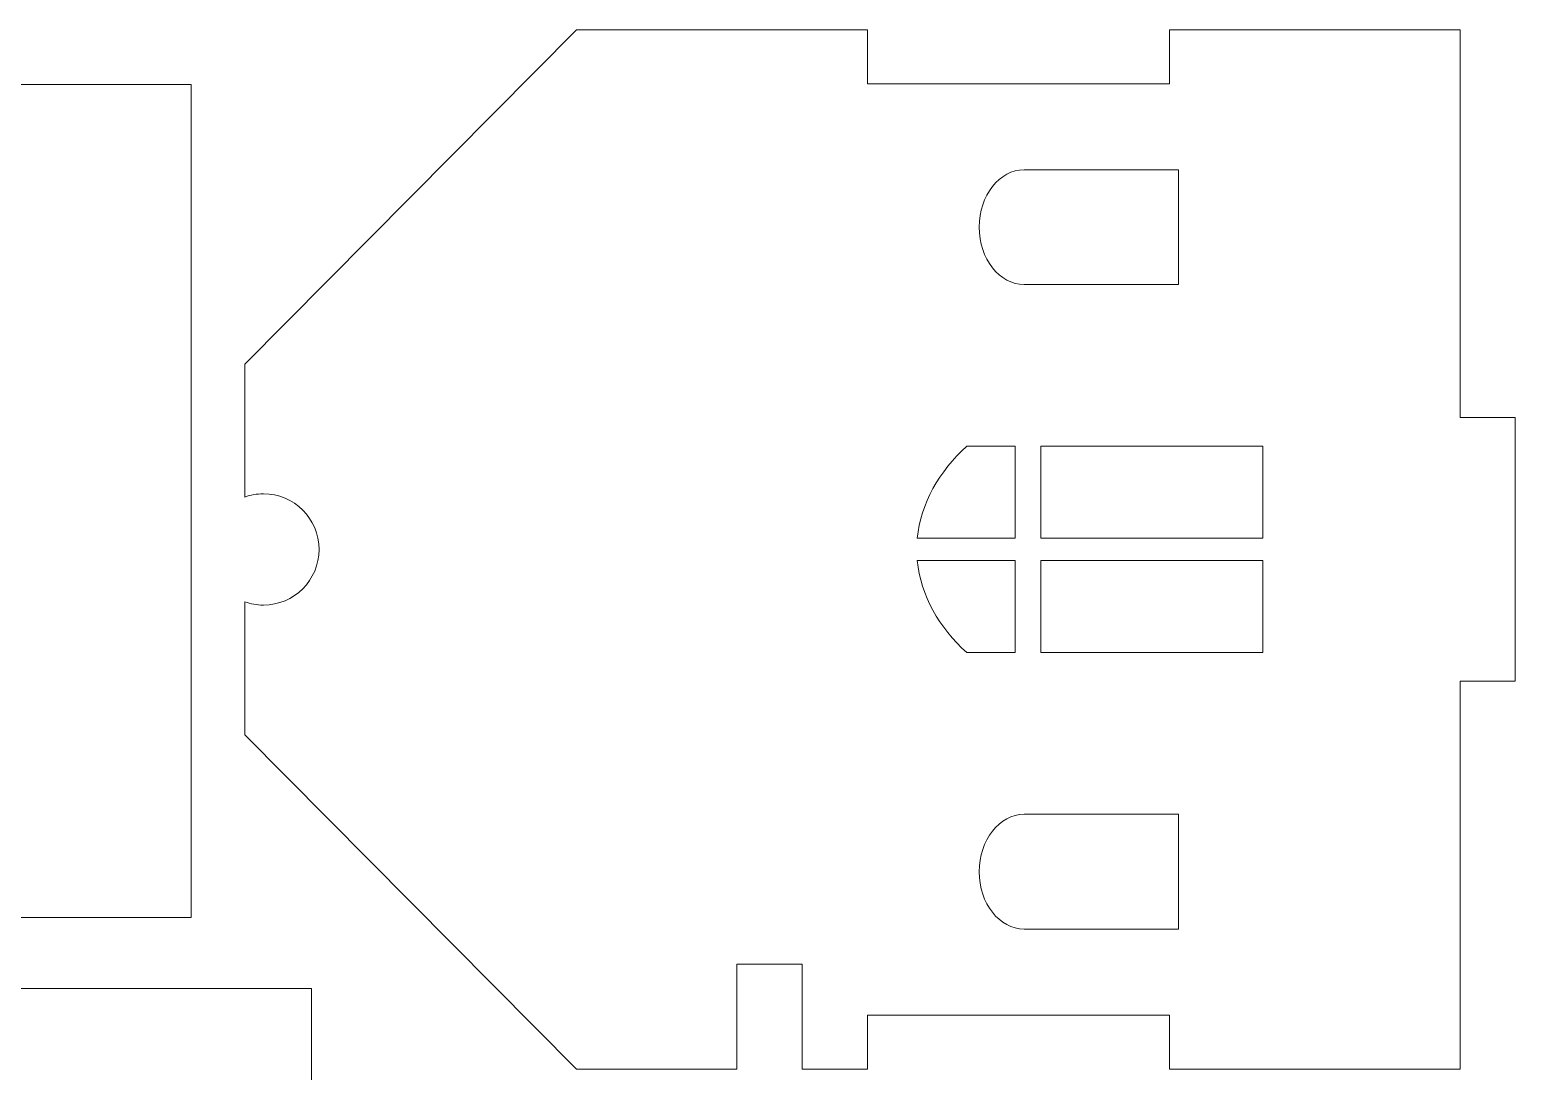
# Model space of a CAD drawing. Header units: centimetres. Extents: x -37 to 30, y -73 to 69.
# Drawn here: x -16.92 to -0.7, y 57.29 to 68.67 of the extents above; entities that cross this region are included whole.
import ezdxf

# ---------------------------------------------------------------- set-up
doc = ezdxf.new("R2010")
doc.units = ezdxf.units.CM
doc.header["$MEASUREMENT"] = 0
doc.layers.add('layer 1', color=7, linetype='Continuous')

msp = doc.modelspace()

# ---------------------------------------------------------------- linework, layer by layer
at = {"layer": 'layer 1', "color": 250, "lineweight": 9}
for points, knots in [([(-15.15291, 63.52258), (-15.15291, 63.52258), (-15.15291, 58.97436), (-15.15291, 58.97436), (-15.15291, 58.97436), (-15.15291, 58.97436), (-18.31779, 58.97436), (-18.31779, 58.97436), (-18.31779, 58.97436), (-18.31779, 58.97436), (-18.31779, 58.37436), (-18.31779, 58.37436), (-18.31779, 58.37436), (-18.31779, 58.37436), (-21.63583, 58.37436), (-21.63583, 58.37436), (-21.63583, 58.37436), (-21.63583, 58.37436), (-21.63583, 58.97436), (-21.63583, 58.97436), (-21.63583, 58.97436), (-21.63583, 58.97436), (-24.80073, 58.97436), (-24.80073, 58.97436), (-24.80073, 58.97436), (-24.80073, 58.97436), (-24.80073, 62.08282), (-24.80073, 62.08282), (-24.80073, 62.08282), (-24.80073, 62.08282), (-25.40073, 62.08282), (-25.40073, 62.08282), (-25.40073, 62.08282), (-25.40073, 62.08282), (-25.40073, 64.96234), (-25.40073, 64.96234), (-25.40073, 64.96234), (-25.40073, 64.96234), (-24.80073, 64.96234), (-24.80073, 64.96234), (-24.80073, 64.96234), (-24.80073, 64.96234), (-24.80073, 68.0708), (-24.80073, 68.0708), (-24.80073, 68.0708), (-24.80073, 68.0708), (-21.63583, 68.0708), (-21.63583, 68.0708), (-21.63583, 68.0708), (-21.63583, 68.0708), (-21.63583, 68.6708), (-21.63583, 68.6708), (-21.63583, 68.6708), (-21.63583, 68.6708), (-18.31779, 68.6708), (-18.31779, 68.6708), (-18.31779, 68.6708), (-18.31779, 68.6708), (-18.31779, 68.0708), (-18.31779, 68.0708), (-18.31779, 68.0708), (-18.31779, 68.0708), (-15.15291, 68.0708), (-15.15291, 68.0708), (-15.15291, 68.0708), (-15.15291, 68.0708), (-15.15291, 63.52258), (-15.15291, 63.52258)], [0, 0, 0, 0, 0.05555556, 0.05555556, 0.05555556, 0.05555556, 0.11111111, 0.11111111, 0.11111111, 0.11111111, 0.16666667, 0.16666667, 0.16666667, 0.16666667, 0.22222222, 0.22222222, 0.22222222, 0.22222222, 0.27777778, 0.27777778, 0.27777778, 0.27777778, 0.33333333, 0.33333333, 0.33333333, 0.33333333, 0.38888889, 0.38888889, 0.38888889, 0.38888889, 0.44444444, 0.44444444, 0.44444444, 0.44444444, 0.5, 0.5, 0.5, 0.5, 0.55555556, 0.55555556, 0.55555556, 0.55555556, 0.61111111, 0.61111111, 0.61111111, 0.61111111, 0.66666667, 0.66666667, 0.66666667, 0.66666667, 0.72222222, 0.72222222, 0.72222222, 0.72222222, 0.77777778, 0.77777778, 0.77777778, 0.77777778, 0.83333333, 0.83333333, 0.83333333, 0.83333333, 0.88888889, 0.88888889, 0.88888889, 0.88888889, 1, 1, 1, 1]), ([(-10.94647, 68.6708), (-10.94647, 68.6708), (-14.56879, 65.01916), (-14.56879, 65.01916), (-14.56879, 65.01916), (-14.56879, 65.01916), (-14.56879, 63.5668), (-14.56879, 63.5668), (-14.56879, 63.5668), (-14.50529, 63.58932), (-14.43695, 63.60162), (-14.36575, 63.60162), (-14.36575, 63.60162), (-14.03031, 63.60162), (-13.75829, 63.3296), (-13.75829, 62.99416), (-13.75829, 62.99416), (-13.75829, 62.65872), (-14.03031, 62.3867), (-14.36575, 62.3867), (-14.36575, 62.3867), (-14.43695, 62.3867), (-14.50529, 62.399), (-14.56879, 62.42152), (-14.56879, 62.42152), (-14.56879, 62.42152), (-14.56879, 60.96916), (-14.56879, 60.96916), (-14.56879, 60.96916), (-14.56879, 60.96916), (-10.94647, 57.31752), (-10.94647, 57.31752), (-10.94647, 57.31752), (-10.94647, 57.31752), (-9.19619, 57.31752), (-9.19619, 57.31752), (-9.19619, 57.31752), (-9.19619, 57.31752), (-9.19619, 58.46532), (-9.19619, 58.46532), (-9.19619, 58.46532), (-9.19619, 58.46532), (-8.48375, 58.46532), (-8.48375, 58.46532), (-8.48375, 58.46532), (-8.48375, 58.46532), (-8.48375, 57.31752), (-8.48375, 57.31752), (-8.48375, 57.31752), (-8.48375, 57.31752), (-7.77157, 57.31752), (-7.77157, 57.31752), (-7.77157, 57.31752), (-7.77157, 57.31752), (-7.77157, 57.9083), (-7.77157, 57.9083), (-7.77157, 57.9083), (-7.77157, 57.9083), (-4.47357, 57.9083), (-4.47357, 57.9083), (-4.47357, 57.9083), (-4.47357, 57.9083), (-4.47357, 57.31752), (-4.47357, 57.31752), (-4.47357, 57.31752), (-4.47357, 57.31752), (-1.29865, 57.31752), (-1.29865, 57.31752), (-1.29865, 57.31752), (-1.29865, 57.31752), (-1.29865, 61.5544), (-1.29865, 61.5544), (-1.29865, 61.5544), (-1.29865, 61.5544), (-0.69865, 61.5544), (-0.69865, 61.5544), (-0.69865, 61.5544), (-0.69865, 61.5544), (-0.69865, 64.43392), (-0.69865, 64.43392), (-0.69865, 64.43392), (-0.69865, 64.43392), (-1.29865, 64.43392), (-1.29865, 64.43392), (-1.29865, 64.43392), (-1.29865, 64.43392), (-1.29865, 68.6708), (-1.29865, 68.6708), (-1.29865, 68.6708), (-1.29865, 68.6708), (-4.47357, 68.6708), (-4.47357, 68.6708), (-4.47357, 68.6708), (-4.47357, 68.6708), (-4.47357, 68.08002), (-4.47357, 68.08002), (-4.47357, 68.08002), (-4.47357, 68.08002), (-7.77157, 68.08002), (-7.77157, 68.08002), (-7.77157, 68.08002), (-7.77157, 68.08002), (-7.77157, 68.6708), (-7.77157, 68.6708), (-7.77157, 68.6708), (-7.77157, 68.6708), (-10.94647, 68.6708), (-10.94647, 68.6708)], [0, 0, 0, 0, 0.03571429, 0.03571429, 0.03571429, 0.03571429, 0.07142857, 0.07142857, 0.07142857, 0.07142857, 0.10714286, 0.10714286, 0.10714286, 0.10714286, 0.14285714, 0.14285714, 0.14285714, 0.14285714, 0.17857143, 0.17857143, 0.17857143, 0.17857143, 0.21428571, 0.21428571, 0.21428571, 0.21428571, 0.25, 0.25, 0.25, 0.25, 0.28571429, 0.28571429, 0.28571429, 0.28571429, 0.32142857, 0.32142857, 0.32142857, 0.32142857, 0.35714286, 0.35714286, 0.35714286, 0.35714286, 0.39285714, 0.39285714, 0.39285714, 0.39285714, 0.42857143, 0.42857143, 0.42857143, 0.42857143, 0.46428571, 0.46428571, 0.46428571, 0.46428571, 0.5, 0.5, 0.5, 0.5, 0.53571429, 0.53571429, 0.53571429, 0.53571429, 0.57142857, 0.57142857, 0.57142857, 0.57142857, 0.60714286, 0.60714286, 0.60714286, 0.60714286, 0.64285714, 0.64285714, 0.64285714, 0.64285714, 0.67857143, 0.67857143, 0.67857143, 0.67857143, 0.71428571, 0.71428571, 0.71428571, 0.71428571, 0.75, 0.75, 0.75, 0.75, 0.78571429, 0.78571429, 0.78571429, 0.78571429, 0.82142857, 0.82142857, 0.82142857, 0.82142857, 0.85714286, 0.85714286, 0.85714286, 0.85714286, 0.89285714, 0.89285714, 0.89285714, 0.89285714, 0.92857143, 0.92857143, 0.92857143, 0.92857143, 1, 1, 1, 1]), ([(-6.55205, 66.51428), (-6.55205, 66.85926), (-6.33037, 67.14146), (-6.05939, 67.14146), (-6.05939, 67.14146), (-6.05939, 67.14146), (-4.37393, 67.14146), (-4.37393, 67.14146), (-4.37393, 67.14146), (-4.37393, 67.14146), (-4.37393, 65.88714), (-4.37393, 65.88714), (-4.37393, 65.88714), (-4.37393, 65.88714), (-6.05939, 65.88714), (-6.05939, 65.88714), (-6.05939, 65.88714), (-6.33037, 65.88714), (-6.55205, 66.16934), (-6.55205, 66.51428)], [0, 0, 0, 0, 0.16666667, 0.16666667, 0.16666667, 0.16666667, 0.33333333, 0.33333333, 0.33333333, 0.33333333, 0.5, 0.5, 0.5, 0.5, 0.66666667, 0.66666667, 0.66666667, 0.66666667, 1, 1, 1, 1]), ([(-7.22739, 63.11632), (-7.22739, 63.11632), (-6.15897, 63.11632), (-6.15897, 63.11632), (-6.15897, 63.11632), (-6.15897, 63.11632), (-6.15897, 64.12128), (-6.15897, 64.12128), (-6.15897, 64.12128), (-6.15897, 64.12128), (-6.68723, 64.12128), (-6.68723, 64.12128), (-6.68723, 64.12128), (-6.99045, 63.8463), (-7.18753, 63.498), (-7.22739, 63.11632)], [0, 0, 0, 0, 0.2, 0.2, 0.2, 0.2, 0.4, 0.4, 0.4, 0.4, 0.6, 0.6, 0.6, 0.6, 1, 1, 1, 1]), ([(-5.87789, 63.11632), (-5.87789, 63.11632), (-3.45439, 63.11632), (-3.45439, 63.11632), (-3.45439, 63.11632), (-3.45439, 63.11632), (-3.45439, 64.12128), (-3.45439, 64.12128), (-3.45439, 64.12128), (-3.45439, 64.12128), (-5.87789, 64.12128), (-5.87789, 64.12128), (-5.87789, 64.12128), (-5.87789, 64.12128), (-5.87789, 63.11632), (-5.87789, 63.11632)], [0, 0, 0, 0, 0.2, 0.2, 0.2, 0.2, 0.4, 0.4, 0.4, 0.4, 0.6, 0.6, 0.6, 0.6, 1, 1, 1, 1]), ([(-6.15897, 61.86706), (-6.15897, 61.86706), (-6.15897, 62.872), (-6.15897, 62.872), (-6.15897, 62.872), (-6.15897, 62.872), (-7.22739, 62.872), (-7.22739, 62.872), (-7.22739, 62.872), (-7.18753, 62.49034), (-6.99045, 62.14206), (-6.68721, 61.86706), (-6.68721, 61.86706), (-6.68721, 61.86706), (-6.15897, 61.86706), (-6.15897, 61.86706)], [0, 0, 0, 0, 0.2, 0.2, 0.2, 0.2, 0.4, 0.4, 0.4, 0.4, 0.6, 0.6, 0.6, 0.6, 1, 1, 1, 1]), ([(-5.87789, 62.872), (-5.87789, 62.872), (-5.87789, 61.86706), (-5.87789, 61.86706), (-5.87789, 61.86706), (-5.87789, 61.86706), (-3.45439, 61.86706), (-3.45439, 61.86706), (-3.45439, 61.86706), (-3.45439, 61.86706), (-3.45439, 62.872), (-3.45439, 62.872), (-3.45439, 62.872), (-3.45439, 62.872), (-5.87789, 62.872), (-5.87789, 62.872)], [0, 0, 0, 0, 0.2, 0.2, 0.2, 0.2, 0.4, 0.4, 0.4, 0.4, 0.6, 0.6, 0.6, 0.6, 1, 1, 1, 1]), ([(-6.55205, 59.47404), (-6.55205, 59.12906), (-6.33037, 58.84686), (-6.05939, 58.84686), (-6.05939, 58.84686), (-6.05939, 58.84686), (-4.37393, 58.84686), (-4.37393, 58.84686), (-4.37393, 58.84686), (-4.37393, 58.84686), (-4.37393, 60.10118), (-4.37393, 60.10118), (-4.37393, 60.10118), (-4.37393, 60.10118), (-6.05939, 60.10118), (-6.05939, 60.10118), (-6.05939, 60.10118), (-6.33037, 60.10118), (-6.55205, 59.81898), (-6.55205, 59.47404)], [0, 0, 0, 0, 0.16666667, 0.16666667, 0.16666667, 0.16666667, 0.33333333, 0.33333333, 0.33333333, 0.33333333, 0.5, 0.5, 0.5, 0.5, 0.66666667, 0.66666667, 0.66666667, 0.66666667, 1, 1, 1, 1])]:
    msp.add_open_spline(points, degree=3, knots=knots, dxfattribs=at)
at = {"layer": 'layer 1', "color": 2, "lineweight": 9}
msp.add_open_spline([(-13.84067, 57.00046), (-13.84067, 57.00046), (-14.75449, 57.00046), (-14.75449, 57.00046), (-14.75449, 57.00046), (-14.75449, 57.00046), (-15.84257, 57.00046), (-15.84257, 57.00046), (-15.84257, 57.00046), (-15.84257, 57.00046), (-17.08005, 57.00046), (-17.08005, 57.00046), (-17.08005, 57.00046), (-17.08005, 57.00046), (-17.08005, 53.95832), (-17.08005, 53.95832), (-17.08005, 53.95832), (-17.08005, 53.63696), (-17.12323, 53.32724), (-17.20291, 53.03708), (-17.20291, 53.03708), (-16.83153, 52.97872), (-16.54747, 52.65964), (-16.54747, 52.27486), (-16.54747, 52.27486), (-16.54747, 51.84866), (-16.89591, 51.50302), (-17.32551, 51.50302), (-17.32551, 51.50302), (-17.35689, 51.50302), (-17.38779, 51.50494), (-17.41821, 51.50852), (-17.41821, 51.50852), (-17.40527, 51.45274), (-17.39847, 51.39468), (-17.39847, 51.33504), (-17.39847, 51.33504), (-17.39847, 50.90884), (-17.74691, 50.5632), (-18.17651, 50.5632), (-18.17651, 50.5632), (-18.30585, 50.5632), (-18.42785, 50.59456), (-18.53517, 50.64998), (-18.53517, 50.64998), (-18.64259, 50.2068), (-19.04011, 49.87552), (-19.51729, 49.86516), (-19.51729, 49.86516), (-19.99447, 49.87552), (-20.39199, 50.2068), (-20.49941, 50.64998), (-20.49941, 50.64998), (-20.60673, 50.59456), (-20.72873, 50.5632), (-20.85807, 50.5632), (-20.85807, 50.5632), (-21.28767, 50.5632), (-21.63611, 50.90884), (-21.63611, 51.33504), (-21.63611, 51.33504), (-21.63611, 51.39468), (-21.62931, 51.45274), (-21.61637, 51.50852), (-21.61637, 51.50852), (-21.64679, 51.50494), (-21.67769, 51.50302), (-21.70907, 51.50302), (-21.70907, 51.50302), (-22.13867, 51.50302), (-22.48711, 51.84866), (-22.48711, 52.27486), (-22.48711, 52.27486), (-22.48711, 52.65964), (-22.20305, 52.97872), (-21.83167, 53.03708), (-21.83167, 53.03708), (-21.91135, 53.32724), (-21.95453, 53.63696), (-21.95453, 53.95832), (-21.95453, 53.95832), (-21.95453, 53.95832), (-21.95453, 57.00046), (-21.95453, 57.00046), (-21.95453, 57.00046), (-21.95453, 57.00046), (-23.76581, 57.00046), (-23.76581, 57.00046), (-23.76581, 57.00046), (-23.76581, 57.00046), (-24.28009, 57.00046), (-24.28009, 57.00046), (-24.28009, 57.00046), (-24.28009, 57.00046), (-25.19391, 57.00046), (-25.19391, 57.00046), (-25.19391, 57.00046), (-25.19391, 57.00046), (-25.19391, 57.91632), (-25.19391, 57.91632), (-25.19391, 57.91632), (-25.19391, 57.91632), (-25.19391, 58.20046), (-25.19391, 58.20046), (-25.19391, 58.20046), (-25.19391, 58.20046), (-19.51729, 58.20046), (-19.51729, 58.20046), (-19.51729, 58.20046), (-19.51729, 58.20046), (-13.84067, 58.20046), (-13.84067, 58.20046), (-13.84067, 58.20046), (-13.84067, 58.20046), (-13.84067, 57.91632), (-13.84067, 57.91632), (-13.84067, 57.91632), (-13.84067, 57.91632), (-13.84067, 57.00046), (-13.84067, 57.00046)], degree=3, knots=[0, 0, 0, 0, 0.03225806, 0.03225806, 0.03225806, 0.03225806, 0.06451613, 0.06451613, 0.06451613, 0.06451613, 0.09677419, 0.09677419, 0.09677419, 0.09677419, 0.12903226, 0.12903226, 0.12903226, 0.12903226, 0.16129032, 0.16129032, 0.16129032, 0.16129032, 0.19354839, 0.19354839, 0.19354839, 0.19354839, 0.22580645, 0.22580645, 0.22580645, 0.22580645, 0.25806452, 0.25806452, 0.25806452, 0.25806452, 0.29032258, 0.29032258, 0.29032258, 0.29032258, 0.32258065, 0.32258065, 0.32258065, 0.32258065, 0.35483871, 0.35483871, 0.35483871, 0.35483871, 0.38709677, 0.38709677, 0.38709677, 0.38709677, 0.41935484, 0.41935484, 0.41935484, 0.41935484, 0.4516129, 0.4516129, 0.4516129, 0.4516129, 0.48387097, 0.48387097, 0.48387097, 0.48387097, 0.51612903, 0.51612903, 0.51612903, 0.51612903, 0.5483871, 0.5483871, 0.5483871, 0.5483871, 0.58064516, 0.58064516, 0.58064516, 0.58064516, 0.61290323, 0.61290323, 0.61290323, 0.61290323, 0.64516129, 0.64516129, 0.64516129, 0.64516129, 0.67741935, 0.67741935, 0.67741935, 0.67741935, 0.70967742, 0.70967742, 0.70967742, 0.70967742, 0.74193548, 0.74193548, 0.74193548, 0.74193548, 0.77419355, 0.77419355, 0.77419355, 0.77419355, 0.80645161, 0.80645161, 0.80645161, 0.80645161, 0.83870968, 0.83870968, 0.83870968, 0.83870968, 0.87096774, 0.87096774, 0.87096774, 0.87096774, 0.90322581, 0.90322581, 0.90322581, 0.90322581, 0.93548387, 0.93548387, 0.93548387, 0.93548387, 1, 1, 1, 1], dxfattribs=at)

doc.saveas('drawing.dxf')
